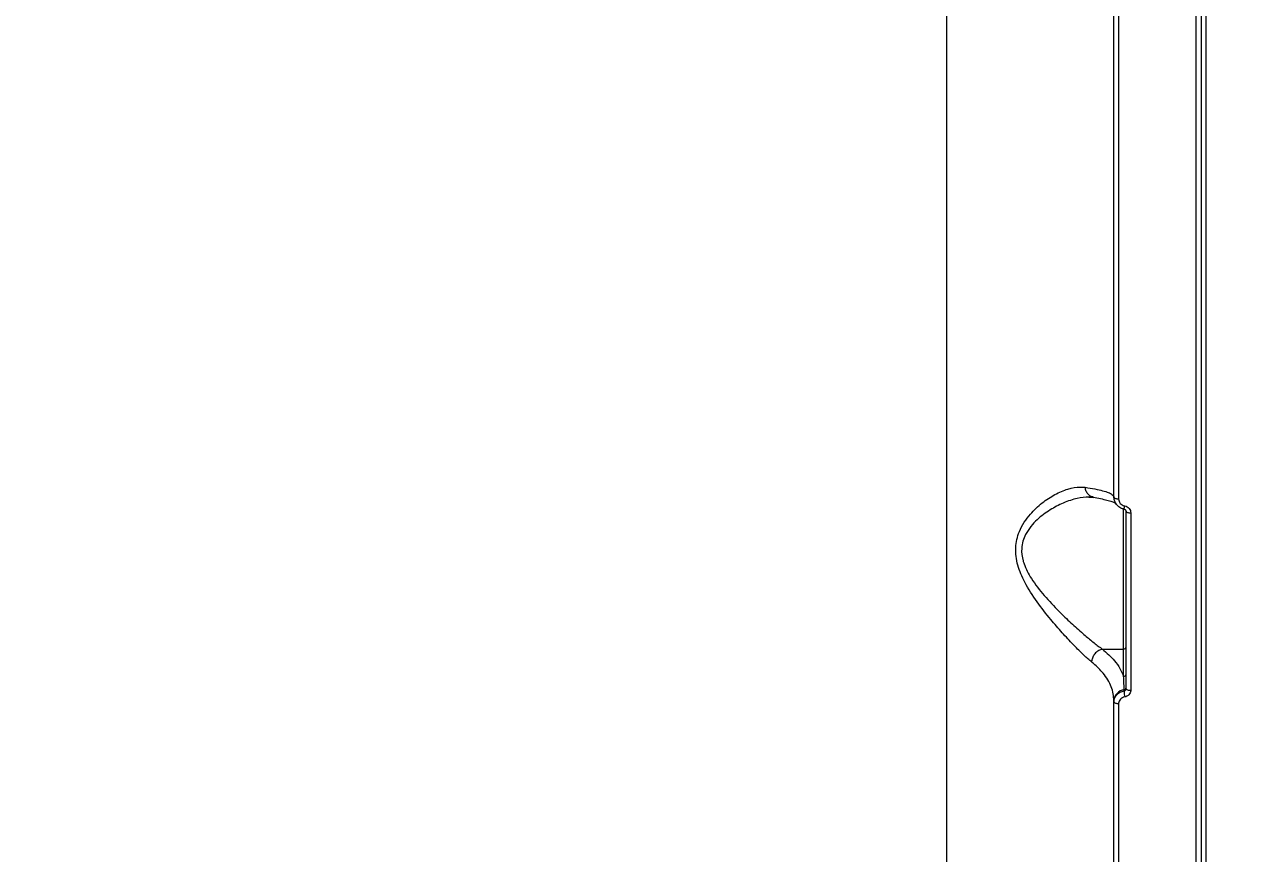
# Model space of a CAD drawing. Header units: millimetres. Extents: x -6104 to 7803, y -6013 to 4803.
# Drawn here: x 230.3 to 481.2, y -842.8 to -671.5 of the extents above; entities that cross this region are included whole.
import ezdxf

# ---------------------------------------------------------------- set-up
doc = ezdxf.new("R2010")
doc.units = ezdxf.units.MM
for name, color, linetype in [('DIKOM_ОБЪЕКТ', 7, 'Continuous'), ('DIKOM_РАЗМЕР_ЗОНА', 7, 'Continuous'), ('DIKOM_РАЗМЕР_ОБЪЕКТА', 7, 'Continuous')]:
    doc.layers.add(name, color=color, linetype=linetype)
doc.styles.add('style1', font='arial.ttf', dxfattribs={"width": 0.8})
doc.dimstyles.new('1-50', dxfattribs={"dimtxt": 300, "dimasz": 200, "dimexe": 100, "dimexo": 0, "dimgap": 100, "dimtad": 1, "dimtxsty": 'style1', "dimcen": 200, "dimclrd": 7, "dimclre": 7, "dimclrt": 7, "dimadec": 1, "dimazin": 2, "dimtfac": 1, "dimtmove": 0, "dimatfit": 2, "dimfxl": 0, "dimlwd": 25, "dimlwe": 18, "dimarcsym": 0})

# ---------------------------------------------------------------- blocks, each defined once
blk = doc.blocks.new('*D10')
at = {"layer": 'Defpoints', "color": 0, "transparency": 16777216}
for p in [(-4094.65, -224.49), (3111.63, -1726.03), (3111.63, -4948.58)]:
    blk.add_point(p, dxfattribs=at)
at = {"layer": 'DIKOM_РАЗМЕР_ОБЪЕКТА', "color": 7, "lineweight": 18, "transparency": 16777216}
for p, q in [((-4094.65, -224.49), (-4094.65, -5048.58)), ((3111.63, -1726.03), (3111.63, -5048.58))]:
    blk.add_line(p, q, dxfattribs=at)
at = {"layer": 'DIKOM_РАЗМЕР_ОБЪЕКТА', "color": 7, "lineweight": 25, "transparency": 16777216}
blk.add_line((-3894.65, -4948.58), (2911.63, -4948.58), dxfattribs=at)
at = {"layer": 'DIKOM_РАЗМЕР_ОБЪЕКТА', "color": 7, "transparency": 16777216}
for points in [[(-3894.65, -4915.24), (-3894.65, -4981.91), (-4094.65, -4948.58)], [(2911.63, -4915.24), (2911.63, -4981.91), (3111.63, -4948.58)]]:
    blk.add_solid(points, dxfattribs=at)
at = {"layer": 'DIKOM_РАЗМЕР_ОБЪЕКТА', "color": 7, "transparency": 16777216, "insert": (-134.24, -4695.4), "char_height": 300, "attachment_point": 5, "style": 'style1'}
blk.add_mtext('7200', dxfattribs=at)
blk = doc.blocks.new('*D12')
at = {"layer": 'Defpoints', "color": 0, "transparency": 16777216}
for p in [(-6103.62, -69.94), (4675.35, -1132.87), (4675.35, -5913.06)]:
    blk.add_point(p, dxfattribs=at)
at = {"layer": 'DIKOM_РАЗМЕР_ЗОНА', "color": 7, "lineweight": 18, "transparency": 16777216}
for p, q in [((-6103.62, -69.94), (-6103.62, -6013.06)), ((4675.35, -1132.87), (4675.35, -6013.06))]:
    blk.add_line(p, q, dxfattribs=at)
at = {"layer": 'DIKOM_РАЗМЕР_ЗОНА', "color": 7, "lineweight": 25, "transparency": 16777216}
blk.add_line((-5903.62, -5913.06), (4475.35, -5913.06), dxfattribs=at)
at = {"layer": 'DIKOM_РАЗМЕР_ЗОНА', "color": 7, "transparency": 16777216}
for points in [[(-5903.62, -5879.73), (-5903.62, -5946.4), (-6103.62, -5913.06)], [(4475.35, -5879.73), (4475.35, -5946.4), (4675.35, -5913.06)]]:
    blk.add_solid(points, dxfattribs=at)
at = {"layer": 'DIKOM_РАЗМЕР_ЗОНА', "color": 7, "transparency": 16777216, "insert": (271.51, -5659.89), "char_height": 300, "attachment_point": 5, "style": 'style1'}
blk.add_mtext('10800', dxfattribs=at)

msp = doc.modelspace()

# ---------------------------------------------------------------- linework, layer by layer
at = {"layer": 'DIKOM_ОБЪЕКТ', "color": 7, "linetype": 'Continuous', "lineweight": 15}
for p, q in [((472.417, -1015.598), (472.417, -408.261)), ((473.419, -408.261), (473.419, -1015.084)), ((474.422, -408.261), (474.422, -1015.598)), ((420.917, -937.688), (420.917, -459.03)), ((455.419, -769.174), (455.419, -662.67)), ((456.379, -662.893), (456.379, -769.484)), ((450.402, -769.107), (450.244, -769.125)), ((457.419, -800.514), (457.419, -771.49)), ((457.503, -771.597), (457.503, -771.602)), ((457.919, -808.694), (457.919, -772.058)), ((458.885, -772.371), (458.885, -809.038)), ((453.014, -800.514), (457.419, -800.514)), ((457.419, -806.146), (457.419, -800.514)), ((457.503, -809.175), (457.503, -808.926)), ((455.419, -811.441), (455.419, -811.162)), ((455.419, -912.821), (455.419, -811.441)), ((456.379, -811.786), (456.379, -913.25))]:
    msp.add_line(p, q, dxfattribs=at)
at = {"layer": 'DIKOM_ОБЪЕКТ', "color": 7, "linetype": 'Continuous', "lineweight": 15, "flags": 128}
for points in [[(455.419, -769.174), (455.437, -769.233), (455.492, -769.29), (455.579, -769.342), (455.698, -769.389), (455.843, -769.428), (456.009, -769.457), (456.189, -769.476), (456.379, -769.484)], [(457.919, -772.058), (457.938, -772.118), (457.992, -772.175), (458.081, -772.229), (458.2, -772.276), (458.346, -772.315), (458.513, -772.344), (458.694, -772.363), (458.885, -772.371)], [(457.919, -808.694), (457.938, -808.76), (457.992, -808.823), (458.081, -808.882), (458.2, -808.933), (458.346, -808.976), (458.513, -809.008), (458.694, -809.029), (458.885, -809.038)], [(455.419, -811.441), (455.437, -811.507), (455.492, -811.57), (455.579, -811.629), (455.698, -811.68), (455.843, -811.723), (456.009, -811.756), (456.189, -811.778), (456.379, -811.786)]]:
    msp.add_lwpolyline(points, dxfattribs=at)
at = {"layer": 'DIKOM_ОБЪЕКТ', "color": 7, "linetype": 'Continuous', "lineweight": 15}
for centre, radius, start, end in [((449.11, -769.654), 8.616, 346.92994, 351.49448), ((457.441, -800.036), 0.478, 267.34618, 357.06184), ((457.441, -805.669), 0.478, 267.34401, 357.06307), ((457.763, -811.257), 2.345, 96.36755, 177.66914), ((457.451, -808.46), 0.469, 276.36462, 357.66831), ((464.615, -809.059), 7.113, 180.92697, 190.97236)]:
    msp.add_arc(centre, radius, start, end, dxfattribs=at)
for points, knots in [([(91.517, -749.236), (91.529, -751.761), (91.559, -757.992), (92.903, -767.907), (95.439, -778.938), (99.219, -789.978), (104.232, -800.988), (110.507, -811.93), (117.893, -822.549), (126.334, -832.819), (135.754, -842.719), (146.315, -852.424), (158.032, -861.89), (170.89, -871.078), (184.596, -879.779), (199.077, -887.975), (214.251, -895.661), (230.377, -902.969), (247.439, -909.856), (265.398, -916.289), (282.646, -921.741), (298.967, -926.325), (314.24, -930.171), (329.87, -933.67), (345.804, -936.807), (361.966, -939.569), (378.37, -941.952), (395, -943.986), (406.243, -945.015), (411.865, -945.53)], [0, 0, 0, 0, 0.0269365, 0.0664877, 0.1060694, 0.1456204, 0.1863268, 0.2270666, 0.267773, 0.3071933, 0.3466441, 0.3860645, 0.426635, 0.4672387, 0.5078092, 0.547136, 0.5864932, 0.62582, 0.6662928, 0.7067987, 0.7472715, 0.7786849, 0.8100985, 0.8417626, 0.8734268, 0.9049435, 0.93646, 0.96823, 1, 1, 1, 1]), ([(450.799, -803.181), (450.672, -803.074), (450.041, -802.549), (448.801, -801.411), (446.891, -799.498), (444.722, -797.174), (442.183, -794.231), (439.471, -790.802), (437.058, -787.039), (435.653, -783.803), (435.147, -781.375), (435.063, -779.565), (435.313, -777.834), (435.891, -776.047), (436.839, -774.289), (438.416, -772.236), (440.564, -770.237), (443.239, -768.499), (445.917, -767.358), (448.02, -766.966), (449.142, -767.07), (449.48, -767.101)], [0, 0, 0, 0, 0.013456, 0.0663233, 0.1192325, 0.1832747, 0.2473518, 0.3264814, 0.4053663, 0.4678611, 0.499098, 0.5303043, 0.5614429, 0.5926242, 0.6345142, 0.6764899, 0.7480861, 0.8197605, 0.8939598, 0.9680662, 1, 1, 1, 1]), ([(449.48, -767.101), (450.17, -767.215), (451.556, -767.445), (453.121, -767.808), (454.297, -768.178), (455.209, -768.608), (455.341, -768.919), (455.419, -769.102)], [0, 0, 0, 0, 0.1872857, 0.3765539, 0.5570065, 0.7392, 1, 1, 1, 1]), ([(451.16, -769.114), (451.071, -769.106), (450.744, -769.076), (450.244, -768.738), (449.755, -768.147), (449.557, -767.59), (449.495, -767.234), (449.485, -767.147), (449.48, -767.101)], [0, 0, 0, 0, 0.1005315, 0.3716728, 0.6428146, 0.9139563, 0.9543899, 1, 1, 1, 1]), ([(450.244, -769.125), (449.454, -769.179), (447.759, -769.296), (445.01, -770.245), (442.181, -771.695), (439.898, -773.378), (438.203, -775.152), (437.193, -776.652), (436.56, -778.212), (436.236, -780.02), (436.435, -781.647), (437.093, -783.749), (438.441, -786.289), (441.012, -789.546), (443.852, -792.546), (446.553, -795.139), (448.842, -797.194), (450.879, -798.91), (452.192, -799.93), (452.874, -800.421), (453.007, -800.515), (453.008, -800.515)], [0, 0, 0, 0, 0.0701853, 0.1506113, 0.2253898, 0.3017949, 0.3439047, 0.3869435, 0.4167321, 0.4476664, 0.4960689, 0.5079773, 0.5704696, 0.6516125, 0.7359163, 0.803843, 0.8729289, 0.9288809, 0.9858344, 0.9999662, 1, 1, 1, 1]), ([(450.243, -769.12), (450.284, -769.116), (450.626, -769.082), (450.886, -769.14), (451.115, -769.192)], [0, 0, 0, 0, 0.1211119, 1, 1, 1, 1]), ([(451.154, -769.152), (451.656, -769.244), (452.724, -769.44), (454.003, -769.745), (454.996, -770.038), (455.609, -770.27), (455.91, -770.43), (455.913, -770.432), (455.914, -770.433)], [0, 0, 0, 0, 0.1823398, 0.3878602, 0.5897325, 0.7599692, 0.9110701, 1, 1, 1, 1]), ([(457.503, -771.597), (457.47, -771.591), (457.163, -771.535), (456.596, -771.312), (455.948, -770.756), (455.504, -770.012), (455.447, -769.453), (455.419, -769.174)], [0, 0, 0, 0, 0.0286333, 0.2670805, 0.5101496, 0.7556568, 1, 1, 1, 1]), ([(456.379, -769.484), (456.396, -769.65), (456.43, -769.983), (456.696, -770.426), (457.085, -770.758), (457.427, -770.891), (457.612, -770.925), (457.632, -770.928)], [0, 0, 0, 0, 0.245782, 0.4917884, 0.7342922, 0.9715187, 1, 1, 1, 1]), ([(457.502, -771.607), (457.533, -771.612), (457.614, -771.625), (457.732, -771.692), (457.84, -771.797), (457.911, -771.926), (457.909, -772.016), (457.908, -772.059)], [0, 0, 0, 0, 0.1139995, 0.3017382, 0.5106907, 0.762616, 1, 1, 1, 1]), ([(457.632, -770.928), (457.651, -770.932), (457.835, -770.965), (458.177, -771.098), (458.567, -771.43), (458.834, -771.873), (458.868, -772.205), (458.885, -772.371)], [0, 0, 0, 0, 0.0278674, 0.2650302, 0.5077158, 0.7539608, 1, 1, 1, 1]), ([(453.008, -800.515), (452.759, -800.596), (452.261, -800.757), (451.599, -801.296), (451.096, -801.983), (450.871, -802.602), (450.809, -803.001), (450.802, -803.138), (450.799, -803.181)], [0, 0, 0, 0, 0.2204823, 0.44097035, 0.66146323, 0.88195168, 0.96355786, 1, 1, 1, 1]), ([(453.008, -800.515), (453.009, -800.515), (453.011, -800.514), (453.014, -800.514), (453.014, -800.514)], [0, 0, 0, 0, 0.69622363, 1, 1, 1, 1]), ([(453.014, -800.514), (453.907, -801.31), (455.358, -802.604), (456.709, -804.512), (457.182, -805.6), (457.419, -806.146)], [0, 0, 0, 0, 0.4427015, 0.7201685, 1, 1, 1, 1]), ([(455.419, -811.162), (455.312, -810.211), (455.095, -808.283), (453.48, -805.715), (451.837, -804.037), (450.935, -803.292), (450.799, -803.181)], [0, 0, 0, 0, 0.3434987, 0.6969416, 0.954534, 1, 1, 1, 1]), ([(457.503, -808.926), (457.502, -808.786), (457.5, -808.082), (457.474, -807.142), (457.431, -806.362), (457.419, -806.146)], [0, 0, 0, 0, 0.1533025, 0.7665905, 1, 1, 1, 1]), ([(455.419, -811.441), (455.42, -811.395), (455.426, -811.091), (455.569, -810.531), (456.023, -809.872), (456.688, -809.372), (457.231, -809.24), (457.503, -809.175)], [0, 0, 0, 0, 0.0422609, 0.2819853, 0.5212725, 0.7606252, 1, 1, 1, 1]), ([(457.632, -810.413), (457.468, -810.452), (457.142, -810.531), (456.742, -810.833), (456.469, -811.233), (456.383, -811.574), (456.379, -811.759), (456.379, -811.786)], [0, 0, 0, 0, 0.239401, 0.4786705, 0.7179203, 0.9577053, 1, 1, 1, 1]), ([(457.503, -809.175), (457.557, -809.162), (457.666, -809.138), (457.799, -809.032), (457.89, -808.891), (457.918, -808.771), (457.919, -808.704), (457.919, -808.694)], [0, 0, 0, 0, 0.2369041, 0.4742535, 0.7137429, 0.9566233, 1, 1, 1, 1]), ([(458.885, -809.038), (458.884, -809.066), (458.88, -809.252), (458.794, -809.593), (458.521, -809.993), (458.121, -810.296), (457.795, -810.374), (457.632, -810.413)], [0, 0, 0, 0, 0.0426233, 0.2824509, 0.5216265, 0.7607536, 1, 1, 1, 1])]:
    msp.add_open_spline(points, degree=3, knots=knots, dxfattribs=at)

# ---------------------------------------------------------------- dimensions: what is measured, and where the dimension line sits
at = {"layer": 'DIKOM_РАЗМЕР_ЗОНА'}
dim = msp.add_linear_dim(base=(4675.352, -5913.064), p1=(-6103.623, -69.942), p2=(4675.352, -1132.872), text='10800', dimstyle='1-50', dxfattribs=at)
dim.commit()
dim.dimension.update_dxf_attribs({"geometry": '*D12', "text_midpoint": (271.508, -5913.064), "dimtype": 160})
at = {"layer": 'DIKOM_РАЗМЕР_ОБЪЕКТА'}
dim = msp.add_linear_dim(base=(3111.629, -4948.576), p1=(-4094.654, -224.488), p2=(3111.629, -1726.033), text='7200', dimstyle='1-50', dxfattribs=at)
dim.commit()
dim.dimension.update_dxf_attribs({"geometry": '*D10', "text_midpoint": (-134.242, -4948.576), "dimtype": 160})

doc.saveas('drawing.dxf')
